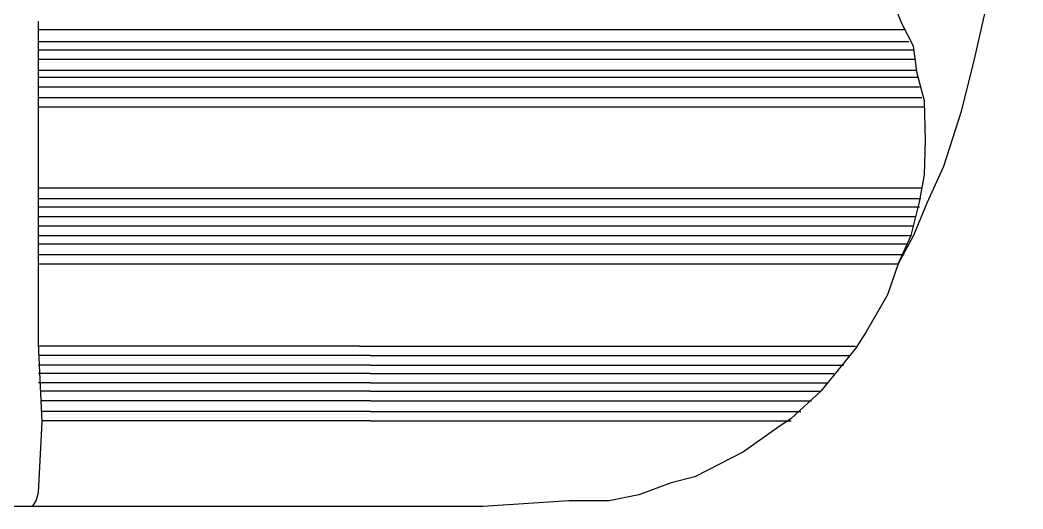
# Model space of a CAD drawing. Extents: x 729854 to 730444, y 4373781 to 4374808.
# Drawn here: x 729892.02 to 729900.45, y 4374636.04 to 4374640.15 of the extents above; entities that cross this region are included whole.
import ezdxf

# ---------------------------------------------------------------- set-up
doc = ezdxf.new("R2010")
doc.units = 0
doc.layers.get('0').update_dxf_attribs({"linetype": 'CONTINUOUS'})

msp = doc.modelspace()

# ---------------------------------------------------------------- linework, layer by layer
at = {"color": 0, "linetype": 'CONTINUOUS'}
for p, q in [((729899.43, 4374640.12), (729899.28, 4374640.5)), ((729899.43, 4374640.12), (729899.28, 4374640.5)), ((729900.16, 4374640.36), (729900.04, 4374639.82)), ((729900.16, 4374640.36), (729900.04, 4374639.82)), ((729892.17, 4374639.45), (729892.17, 4374640.14)), ((729892.17, 4374639.45), (729892.17, 4374640.14)), ((729899.53, 4374639.93), (729899.43, 4374640.12)), ((729899.53, 4374639.93), (729899.43, 4374640.12)), ((729892.17, 4374640.07), (729893.73, 4374640.07)), ((729892.17, 4374640.07), (729893.73, 4374640.07)), ((729893.73, 4374640.07), (729896.67, 4374640.07)), ((729893.73, 4374640.07), (729896.67, 4374640.07)), ((729896.67, 4374640.07), (729899.45, 4374640.07)), ((729896.67, 4374640.07), (729899.45, 4374640.07)), ((729892.17, 4374639.97), (729894.97, 4374639.97)), ((729892.17, 4374639.97), (729894.97, 4374639.97)), ((729894.97, 4374639.97), (729897.79, 4374639.97)), ((729894.97, 4374639.97), (729897.79, 4374639.97)), ((729897.79, 4374639.97), (729899.49, 4374639.97)), ((729897.79, 4374639.97), (729899.49, 4374639.97)), ((729899.56, 4374639.7), (729899.53, 4374639.93)), ((729899.56, 4374639.7), (729899.53, 4374639.93)), ((729892.17, 4374639.9), (729894.97, 4374639.9)), ((729892.17, 4374639.9), (729894.97, 4374639.9)), ((729892.17, 4374639.82), (729894.97, 4374639.82)), ((729892.17, 4374639.82), (729894.97, 4374639.82)), ((729894.97, 4374639.9), (729897.79, 4374639.9)), ((729894.97, 4374639.9), (729897.79, 4374639.9)), ((729894.97, 4374639.82), (729897.79, 4374639.82)), ((729894.97, 4374639.82), (729897.79, 4374639.82)), ((729897.79, 4374639.9), (729899.53, 4374639.9)), ((729897.79, 4374639.9), (729899.53, 4374639.9)), ((729897.79, 4374639.82), (729899.54, 4374639.82)), ((729897.79, 4374639.82), (729899.54, 4374639.82)), ((729900.04, 4374639.82), (729899.93, 4374639.38)), ((729900.04, 4374639.82), (729899.93, 4374639.38)), ((729892.17, 4374639.73), (729894.97, 4374639.73)), ((729892.17, 4374639.73), (729894.97, 4374639.73)), ((729892.17, 4374639.67), (729894.97, 4374639.67)), ((729892.17, 4374639.67), (729894.97, 4374639.67)), ((729894.97, 4374639.73), (729897.79, 4374639.73)), ((729894.97, 4374639.73), (729897.79, 4374639.73)), ((729894.97, 4374639.67), (729897.79, 4374639.67)), ((729894.97, 4374639.67), (729897.79, 4374639.67)), ((729897.79, 4374639.73), (729899.55, 4374639.73)), ((729897.79, 4374639.73), (729899.55, 4374639.73)), ((729897.79, 4374639.67), (729899.57, 4374639.67)), ((729897.79, 4374639.67), (729899.57, 4374639.67)), ((729899.62, 4374639.47), (729899.56, 4374639.7)), ((729899.62, 4374639.47), (729899.56, 4374639.7)), ((729892.17, 4374639.59), (729894.97, 4374639.59)), ((729892.17, 4374639.59), (729894.97, 4374639.59)), ((729894.97, 4374639.59), (729897.79, 4374639.59)), ((729894.97, 4374639.59), (729897.79, 4374639.59)), ((729897.79, 4374639.59), (729899.58, 4374639.59)), ((729897.79, 4374639.59), (729899.58, 4374639.59)), ((729892.17, 4374639.5), (729894.97, 4374639.5)), ((729892.17, 4374639.5), (729894.97, 4374639.5)), ((729894.97, 4374639.5), (729897.79, 4374639.5)), ((729894.97, 4374639.5), (729897.79, 4374639.5)), ((729897.79, 4374639.5), (729899.6, 4374639.5)), ((729897.79, 4374639.5), (729899.6, 4374639.5)), ((729892.17, 4374638.74), (729892.17, 4374639.45)), ((729892.17, 4374638.74), (729892.17, 4374639.45)), ((729892.17, 4374639.42), (729894.97, 4374639.42)), ((729892.17, 4374639.42), (729894.97, 4374639.42)), ((729894.97, 4374639.42), (729897.79, 4374639.42)), ((729894.97, 4374639.42), (729897.79, 4374639.42)), ((729897.79, 4374639.42), (729899.62, 4374639.42)), ((729897.79, 4374639.42), (729899.62, 4374639.42)), ((729899.63, 4374639.14), (729899.62, 4374639.47)), ((729899.63, 4374639.14), (729899.62, 4374639.47)), ((729899.93, 4374639.38), (729899.78, 4374638.92)), ((729899.93, 4374639.38), (729899.78, 4374638.92)), ((729899.62, 4374638.85), (729899.63, 4374639.14)), ((729899.62, 4374638.85), (729899.63, 4374639.14)), ((729899.78, 4374638.92), (729899.64, 4374638.61)), ((729899.78, 4374638.92), (729899.64, 4374638.61)), ((729899.58, 4374638.62), (729899.62, 4374638.85)), ((729899.58, 4374638.62), (729899.62, 4374638.85)), ((729892.17, 4374638.74), (729895.09, 4374638.74)), ((729892.17, 4374638.13), (729892.17, 4374638.74)), ((729892.17, 4374638.74), (729895.09, 4374638.74)), ((729892.17, 4374638.13), (729892.17, 4374638.74)), ((729895.09, 4374638.74), (729898.23, 4374638.74)), ((729895.09, 4374638.74), (729898.23, 4374638.74)), ((729898.23, 4374638.74), (729899.6, 4374638.74)), ((729898.23, 4374638.74), (729899.6, 4374638.74)), ((729892.17, 4374638.65), (729894.53, 4374638.65)), ((729892.17, 4374638.65), (729894.53, 4374638.65)), ((729894.53, 4374638.65), (729898.4, 4374638.65)), ((729894.53, 4374638.65), (729898.4, 4374638.65)), ((729898.4, 4374638.65), (729899.59, 4374638.65)), ((729898.4, 4374638.65), (729899.59, 4374638.65)), ((729892.17, 4374638.58), (729894.53, 4374638.58)), ((729892.17, 4374638.58), (729894.53, 4374638.58)), ((729894.53, 4374638.58), (729898.4, 4374638.58)), ((729894.53, 4374638.58), (729898.4, 4374638.58)), ((729898.4, 4374638.58), (729899.58, 4374638.58)), ((729898.4, 4374638.58), (729899.58, 4374638.58)), ((729899.51, 4374638.34), (729899.58, 4374638.62)), ((729899.51, 4374638.34), (729899.58, 4374638.62)), ((729899.64, 4374638.61), (729899.53, 4374638.34)), ((729899.64, 4374638.61), (729899.53, 4374638.34)), ((729892.17, 4374638.5), (729894.53, 4374638.5)), ((729892.17, 4374638.5), (729894.53, 4374638.5)), ((729894.53, 4374638.5), (729898.4, 4374638.5)), ((729894.53, 4374638.5), (729898.4, 4374638.5)), ((729898.4, 4374638.5), (729899.55, 4374638.5)), ((729898.4, 4374638.5), (729899.55, 4374638.5)), ((729892.17, 4374638.42), (729894.53, 4374638.42)), ((729892.17, 4374638.42), (729894.53, 4374638.42)), ((729894.53, 4374638.42), (729898.4, 4374638.42)), ((729894.53, 4374638.42), (729898.4, 4374638.42)), ((729898.4, 4374638.42), (729899.53, 4374638.42)), ((729898.4, 4374638.42), (729899.53, 4374638.42)), ((729892.17, 4374638.34), (729894.53, 4374638.34)), ((729892.17, 4374638.34), (729894.53, 4374638.34)), ((729894.53, 4374638.34), (729898.4, 4374638.34)), ((729894.53, 4374638.34), (729898.4, 4374638.34)), ((729898.4, 4374638.34), (729899.51, 4374638.34)), ((729898.4, 4374638.34), (729899.51, 4374638.34)), ((729899.53, 4374638.34), (729899.4, 4374638.1)), ((729899.4, 4374638.1), (729899.51, 4374638.34)), ((729899.53, 4374638.34), (729899.4, 4374638.1)), ((729899.4, 4374638.1), (729899.51, 4374638.34)), ((729892.17, 4374638.27), (729894.53, 4374638.27)), ((729892.17, 4374638.27), (729894.53, 4374638.27)), ((729894.53, 4374638.27), (729898.4, 4374638.27)), ((729894.53, 4374638.27), (729898.4, 4374638.27)), ((729898.4, 4374638.27), (729899.48, 4374638.27)), ((729898.4, 4374638.27), (729899.48, 4374638.27)), ((729892.17, 4374638.18), (729894.53, 4374638.18)), ((729892.17, 4374638.18), (729894.53, 4374638.18)), ((729894.53, 4374638.18), (729898.4, 4374638.18)), ((729894.53, 4374638.18), (729898.4, 4374638.18)), ((729898.4, 4374638.18), (729899.45, 4374638.18)), ((729898.4, 4374638.18), (729899.45, 4374638.18)), ((729892.17, 4374637.43), (729892.17, 4374638.13)), ((729892.17, 4374637.43), (729892.17, 4374638.13)), ((729892.17, 4374638.1), (729894.53, 4374638.1)), ((729892.17, 4374638.1), (729894.53, 4374638.1)), ((729894.53, 4374638.1), (729898.4, 4374638.1)), ((729894.53, 4374638.1), (729898.4, 4374638.1)), ((729898.4, 4374638.1), (729899.4, 4374638.1)), ((729898.4, 4374638.1), (729899.4, 4374638.1)), ((729899.4, 4374638.1), (729899.31, 4374637.84)), ((729899.4, 4374638.1), (729899.31, 4374637.84)), ((729899.31, 4374637.84), (729899.13, 4374637.53)), ((729899.31, 4374637.84), (729899.13, 4374637.53)), ((729899.31, 4374637.84), (729899.13, 4374637.53)), ((729899.13, 4374637.53), (729899.04, 4374637.39)), ((729899.13, 4374637.53), (729899.04, 4374637.39)), ((729892.2, 4374636.77), (729892.17, 4374637.43)), ((729892.2, 4374636.77), (729892.17, 4374637.43)), ((729894.87, 4374637.41), (729892.17, 4374637.41)), ((729894.87, 4374637.41), (729892.17, 4374637.41)), ((729894.87, 4374637.41), (729898.55, 4374637.41)), ((729894.87, 4374637.41), (729898.55, 4374637.41)), ((729898.55, 4374637.41), (729899.04, 4374637.41)), ((729898.55, 4374637.41), (729899.04, 4374637.41)), ((729899.04, 4374637.39), (729898.75, 4374637.03)), ((729899.04, 4374637.39), (729898.75, 4374637.03)), ((729894.96, 4374637.33), (729892.17, 4374637.33)), ((729894.96, 4374637.33), (729892.17, 4374637.33)), ((729894.96, 4374637.33), (729898.99, 4374637.33)), ((729894.96, 4374637.33), (729898.99, 4374637.33)), ((729894.96, 4374637.25), (729892.17, 4374637.25)), ((729894.96, 4374637.25), (729892.17, 4374637.25)), ((729894.96, 4374637.25), (729898.94, 4374637.25)), ((729894.96, 4374637.25), (729898.94, 4374637.25)), ((729894.96, 4374637.18), (729892.17, 4374637.18)), ((729894.96, 4374637.18), (729892.17, 4374637.18)), ((729894.96, 4374637.18), (729898.86, 4374637.18)), ((729894.96, 4374637.18), (729898.86, 4374637.18)), ((729894.96, 4374637.1), (729892.17, 4374637.1)), ((729894.96, 4374637.1), (729892.17, 4374637.1)), ((729894.96, 4374637.1), (729898.81, 4374637.1)), ((729894.96, 4374637.1), (729898.81, 4374637.1)), ((729894.96, 4374637.03), (729892.19, 4374637.03)), ((729894.96, 4374637.03), (729892.19, 4374637.03)), ((729894.96, 4374637.03), (729898.75, 4374637.03)), ((729894.96, 4374637.03), (729898.75, 4374637.03)), ((729898.75, 4374637.03), (729898.5, 4374636.8)), ((729898.75, 4374637.03), (729898.5, 4374636.8)), ((729894.96, 4374636.95), (729892.19, 4374636.95)), ((729894.96, 4374636.95), (729892.19, 4374636.95)), ((729894.96, 4374636.95), (729898.67, 4374636.95)), ((729894.96, 4374636.95), (729898.67, 4374636.95)), ((729894.96, 4374636.86), (729892.2, 4374636.86)), ((729894.96, 4374636.86), (729892.2, 4374636.86)), ((729894.96, 4374636.86), (729898.58, 4374636.86)), ((729894.96, 4374636.86), (729898.58, 4374636.86)), ((729898.5, 4374636.8), (729898.38, 4374636.72)), ((729898.5, 4374636.8), (729898.38, 4374636.72)), ((729892.17, 4374636.18), (729892.2, 4374636.77)), ((729892.17, 4374636.18), (729892.2, 4374636.77)), ((729894.96, 4374636.78), (729892.2, 4374636.78)), ((729894.96, 4374636.78), (729892.2, 4374636.78)), ((729894.96, 4374636.78), (729898.5, 4374636.78)), ((729894.96, 4374636.78), (729898.5, 4374636.78)), ((729898.38, 4374636.72), (729898.1, 4374636.52)), ((729898.38, 4374636.72), (729898.1, 4374636.52)), ((729898.1, 4374636.52), (729897.69, 4374636.31)), ((729898.1, 4374636.52), (729897.69, 4374636.31)), ((729897.69, 4374636.31), (729897.49, 4374636.26)), ((729897.69, 4374636.31), (729897.49, 4374636.26)), ((729897.49, 4374636.26), (729897.22, 4374636.16)), ((729897.49, 4374636.26), (729897.22, 4374636.16)), ((729892.12, 4374636.06), (729892.15, 4374636.11)), ((729892.12, 4374636.06), (729892.15, 4374636.11)), ((729892.15, 4374636.11), (729892.17, 4374636.18)), ((729892.15, 4374636.11), (729892.17, 4374636.18)), ((729896.63, 4374636.11), (729895.91, 4374636.06)), ((729896.63, 4374636.11), (729895.91, 4374636.06)), ((729896.97, 4374636.11), (729896.63, 4374636.11)), ((729896.97, 4374636.11), (729896.63, 4374636.11)), ((729897.22, 4374636.16), (729896.97, 4374636.11)), ((729897.22, 4374636.16), (729896.97, 4374636.11)), ((729892.02, 4374636.06), (729890.82, 4374636.06)), ((729892.02, 4374636.06), (729890.82, 4374636.06)), ((729892.2, 4374636.06), (729892.02, 4374636.06)), ((729892.2, 4374636.06), (729892.02, 4374636.06)), ((729893.05, 4374636.06), (729892.2, 4374636.06)), ((729893.05, 4374636.06), (729892.2, 4374636.06)), ((729894.1, 4374636.06), (729893.05, 4374636.06)), ((729894.1, 4374636.06), (729893.05, 4374636.06)), ((729895.16, 4374636.06), (729894.1, 4374636.06)), ((729895.16, 4374636.06), (729894.1, 4374636.06)), ((729895.91, 4374636.06), (729895.16, 4374636.06)), ((729895.91, 4374636.06), (729895.16, 4374636.06))]:
    msp.add_line(p, q, dxfattribs=at)

# ---------------------------------------------------------------- meshes
mesh = msp.add_polyface(dxfattribs=at)
corners = [(730162.5, 4373781), (729854.5, 4374807.5), (730444, 4373781), (730444, 4374807.5), (729854.5, 4373781)]
mesh.append_faces([[corners[k] for k in face] for face in [(0, 1, 4), (1, 0, 2, 3)]], dxfattribs={"vtx0": -1, "color": 0})
mesh = msp.add_polyface(dxfattribs=at)
corners = [(730145.58, 4374621), (730145.58, 4374801.5), (729864.5, 4374801.5), (729864.5, 4374621)]
mesh.append_faces([[corners[k] for k in face] for face in [(0, 1, 2, 3)]], dxfattribs={"color": 0})

doc.saveas('drawing.dxf')
